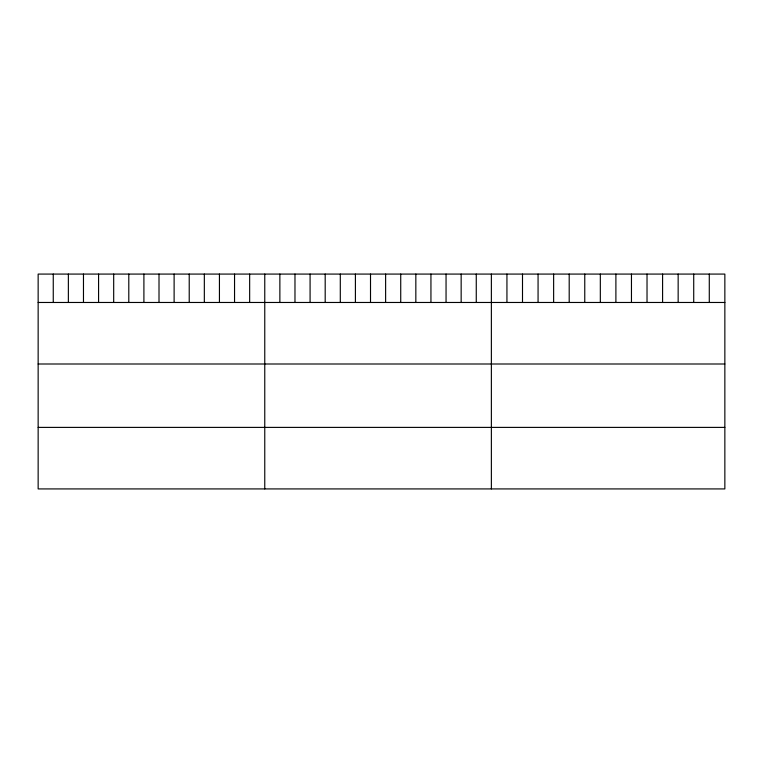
<?xml version="1.0" encoding="UTF-8"?>
<svg xmlns="http://www.w3.org/2000/svg" width="763" height="763" viewBox="0 0 763 763"><rect width="100%" height="100%" fill="white"/><g stroke="black" fill="none" stroke-linecap="round" stroke-linejoin="round"><path stroke-width="1.14" d="M724.85 302.472L724.85 488.921L38.15 488.921L38.15 274.079L724.85 274.079L724.85 302.472L38.15 302.472M38.15 363.999L724.85 363.999M38.15 427.394L724.85 427.394M709.285 274.079L709.285 302.472M693.72 274.079L693.72 302.472M678.154 274.079L678.154 302.472M662.589 274.079L662.589 302.472M647.024 274.079L647.024 302.472M631.459 274.079L631.459 302.472M615.894 274.079L615.894 302.472M600.328 274.079L600.328 302.472M584.763 274.079L584.763 302.472M569.198 274.079L569.198 302.472M553.633 274.079L553.633 302.472M538.068 274.079L538.068 302.472M522.502 274.079L522.502 302.472M506.937 274.079L506.937 302.472M491.372 274.079L491.372 488.921M476.265 274.079L476.265 302.472M461.157 274.079L461.157 302.472M446.05 274.079L446.05 302.472M430.942 274.079L430.942 302.472M415.835 274.079L415.835 302.472M400.728 274.079L400.728 302.472M385.62 274.079L385.62 302.472M370.513 274.079L370.513 302.472M355.405 274.079L355.405 302.472M340.298 274.079L340.298 302.472M325.191 274.079L325.191 302.472M310.083 274.079L310.083 302.472M294.976 274.079L294.976 302.472M279.868 274.079L279.868 302.472M264.761 274.079L264.761 488.921M249.654 274.079L249.654 302.472M234.546 274.079L234.546 302.472M219.439 274.079L219.439 302.472M204.331 274.079L204.331 302.472M189.224 274.079L189.224 302.472M174.117 274.079L174.117 302.472M159.009 274.079L159.009 302.472M143.902 274.079L143.902 302.472M128.794 274.079L128.794 302.472M113.687 274.079L113.687 302.472M98.58 274.079L98.58 302.472M83.472 274.079L83.472 302.472M68.365 274.079L68.365 302.472M53.257 274.079L53.257 302.472"/></g></svg>
